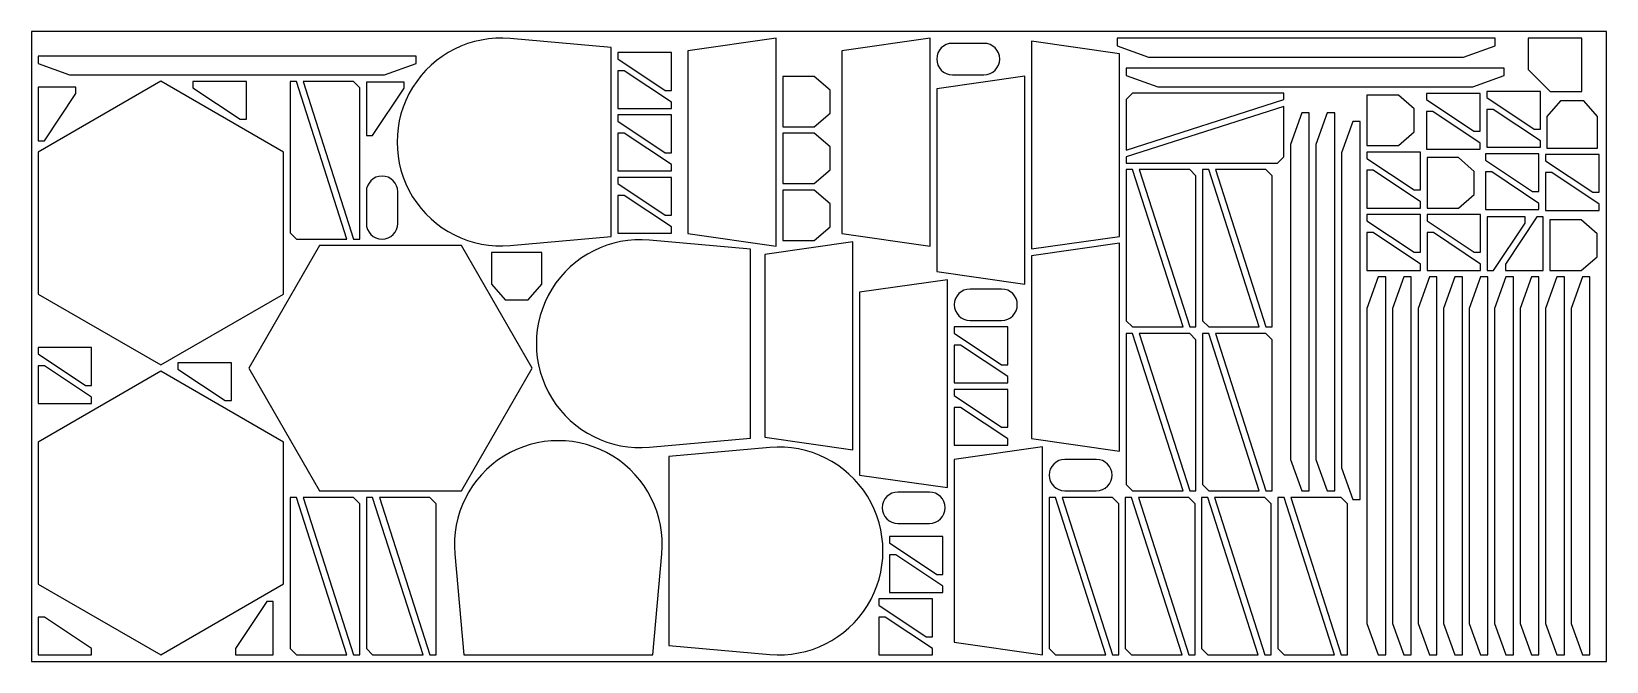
# Model space of a CAD drawing. Header units: metres. Extents: x 0 to 2500, y 0 to 1000.
import ezdxf

# ---------------------------------------------------------------- set-up
doc = ezdxf.new("R2010")
doc.units = ezdxf.units.M

msp = doc.modelspace()

# ---------------------------------------------------------------- linework, layer by layer
for points in [[(0, 0), (2500, 0), (2500, 1000), (0, 1000)], [(1042, 679.5), (1182, 659.5), (1182, 989.5), (1042, 969.5)], [(1286.2, 679.5), (1426.2, 659.5), (1426.2, 989.5), (1286.2, 969.5)], [(1727.2, 964.8), (1587.2, 984.8), (1587.2, 654.8), (1727.2, 674.8)], [(2273.2, 959.5), (2323.2, 977.5), (2323.2, 989.5), (1723.2, 989.5), (1723.2, 977.5), (1773.2, 959.5)], [(2460.8, 989.5), (2375.8, 989.5), (2375.8, 939.5), (2410.8, 904.5), (2460.8, 904.5)], [(560.5, 931), (610.5, 949), (610.5, 961), (10.5, 961), (10.5, 949), (60.5, 931)], [(1005.8, 906.5), (1015.8, 906.5), (1015.8, 966.5), (930.8, 966.5), (930.8, 956.5)], [(940.8, 937.8), (930.8, 937.8), (930.8, 877.8), (1015.8, 877.8), (1015.8, 887.8)], [(1192.5, 848.8), (1242.5, 848.8), (1267.5, 870.5), (1267.5, 907), (1242.5, 928.8), (1192.5, 928.8)], [(1436.8, 619.2), (1576.8, 599.2), (1576.8, 929.2), (1436.8, 909.2)], [(2287.8, 912), (2337.8, 930), (2337.8, 942), (1737.8, 942), (1737.8, 930), (1787.8, 912)], [(400.2, 583.3), (400.2, 808.5), (205.5, 920.9), (10.5, 808.3), (10.5, 583.2), (205.2, 470.8)], [(70.5, 901.5), (70.5, 911.5), (10.5, 911.5), (10.5, 826.5), (20.5, 826.5)], [(331.2, 860.8), (341.2, 860.8), (341.2, 920.8), (256.2, 920.8), (256.2, 910.8)], [(420.5, 920.5), (410.5, 920.5), (410.5, 680.5), (420.5, 670.5), (500.5, 670.5)], [(511.2, 670.5), (521.2, 670.5), (521.2, 910.5), (511.2, 920.5), (431.2, 920.5)], [(591.5, 909.8), (591.5, 919.8), (531.5, 919.8), (531.5, 834.8), (541.5, 834.8)], [(1987.8, 891.9), (1987.8, 901.9), (1747.8, 901.9), (1737.8, 891.9), (1737.8, 811.9)], [(2289.5, 841.8), (2299.5, 841.8), (2299.5, 901.8), (2214.5, 901.8), (2214.5, 891.8)], [(2385, 845), (2395, 845), (2395, 905), (2310, 905), (2310, 895)], [(1737.8, 801.2), (1737.8, 791.2), (1977.8, 791.2), (1987.8, 801.2), (1987.8, 881.2)], [(2119.8, 818.8), (2169.8, 818.8), (2194.8, 840.5), (2194.8, 877), (2169.8, 898.8), (2119.8, 898.8)], [(2320, 876.2), (2310, 876.2), (2310, 816.2), (2395, 816.2), (2395, 826.2)], [(2485.5, 815), (2485.5, 865), (2463.8, 890), (2427.2, 890), (2405.5, 865), (2405.5, 815)], [(1005.8, 807.5), (1015.8, 807.5), (1015.8, 867.5), (930.8, 867.5), (930.8, 857.5)], [(1998.2, 320.8), (2016.2, 270.8), (2028.2, 270.8), (2028.2, 870.8), (2016.2, 870.8), (1998.2, 820.8)], [(2038.8, 320.8), (2056.8, 270.8), (2068.8, 270.8), (2068.8, 870.8), (2056.8, 870.8), (2038.8, 820.8)], [(2079.2, 307.2), (2097.2, 257.2), (2109.2, 257.2), (2109.2, 857.2), (2097.2, 857.2), (2079.2, 807.2)], [(2224.5, 873), (2214.5, 873), (2214.5, 813), (2299.5, 813), (2299.5, 823)], [(940.8, 838.8), (930.8, 838.8), (930.8, 778.8), (1015.8, 778.8), (1015.8, 788.8)], [(1192.5, 758.5), (1242.5, 758.5), (1267.5, 780.2), (1267.5, 816.8), (1242.5, 838.5), (1192.5, 838.5)], [(2194.8, 748.5), (2204.8, 748.5), (2204.8, 808.5), (2119.8, 808.5), (2119.8, 798.5)], [(2382.8, 746), (2392.8, 746), (2392.8, 806), (2307.8, 806), (2307.8, 796)], [(2478.2, 744.8), (2488.2, 744.8), (2488.2, 804.8), (2403.2, 804.8), (2403.2, 794.8)], [(1747.8, 781), (1737.8, 781), (1737.8, 541), (1747.8, 531), (1827.8, 531)], [(1838.4, 531), (1848.4, 531), (1848.4, 771), (1838.4, 781), (1758.4, 781)], [(1868.8, 781), (1858.8, 781), (1858.8, 541), (1868.8, 531), (1948.8, 531)], [(1959.4, 531), (1969.4, 531), (1969.4, 771), (1959.4, 781), (1879.4, 781)], [(2129.8, 779.8), (2119.8, 779.8), (2119.8, 719.8), (2204.8, 719.8), (2204.8, 729.8)], [(2215.2, 719.8), (2265.2, 719.8), (2290.2, 741.5), (2290.2, 778), (2265.2, 799.8), (2215.2, 799.8)], [(2317.8, 777.2), (2307.8, 777.2), (2307.8, 717.2), (2392.8, 717.2), (2392.8, 727.2)], [(2413.2, 776), (2403.2, 776), (2403.2, 716), (2488.2, 716), (2488.2, 726)], [(1005.8, 708.5), (1015.8, 708.5), (1015.8, 768.5), (930.8, 768.5), (930.8, 758.5)], [(940.8, 739.8), (930.8, 739.8), (930.8, 679.8), (1015.8, 679.8), (1015.8, 689.8)], [(1192.5, 668.2), (1242.5, 668.2), (1267.5, 690), (1267.5, 726.5), (1242.5, 748.2), (1192.5, 748.2)], [(2194.8, 649.5), (2204.8, 649.5), (2204.8, 709.5), (2119.8, 709.5), (2119.8, 699.5)], [(2290.2, 649.5), (2300.2, 649.5), (2300.2, 709.5), (2215.2, 709.5), (2215.2, 699.5)], [(2370.8, 695.8), (2370.8, 705.8), (2310.8, 705.8), (2310.8, 620.8), (2320.8, 620.8)], [(2339.5, 630.8), (2339.5, 620.8), (2399.5, 620.8), (2399.5, 705.8), (2389.5, 705.8)], [(2410, 620.8), (2460, 620.8), (2485, 642.5), (2485, 679), (2460, 700.8), (2410, 700.8)], [(2129.8, 680.8), (2119.8, 680.8), (2119.8, 620.8), (2204.8, 620.8), (2204.8, 630.8)], [(2225.2, 680.8), (2215.2, 680.8), (2215.2, 620.8), (2300.2, 620.8), (2300.2, 630.8)], [(457.3, 270.8), (682.5, 270.8), (794.9, 465.5), (682.3, 660.5), (457.2, 660.5), (344.8, 465.8)], [(1163.8, 356.2), (1303.8, 336.2), (1303.8, 666.2), (1163.8, 646.2)], [(1587.2, 353.8), (1727.2, 333.8), (1727.2, 663.8), (1587.2, 643.8)], [(730, 649.2), (730, 599.2), (751.7, 574.2), (788.3, 574.2), (810, 599.2), (810, 649.2)], [(1314.2, 296), (1454.2, 276), (1454.2, 606), (1314.2, 586)], [(2119.8, 60.5), (2137.8, 10.5), (2149.8, 10.5), (2149.8, 610.5), (2137.8, 610.5), (2119.8, 560.5)], [(2160.2, 60.5), (2178.2, 10.5), (2190.2, 10.5), (2190.2, 610.5), (2178.2, 610.5), (2160.2, 560.5)], [(2200.8, 60.5), (2218.8, 10.5), (2230.8, 10.5), (2230.8, 610.5), (2218.8, 610.5), (2200.8, 560.5)], [(2241.2, 60.5), (2259.2, 10.5), (2271.2, 10.5), (2271.2, 610.5), (2259.2, 610.5), (2241.2, 560.5)], [(2281.8, 60.5), (2299.8, 10.5), (2311.8, 10.5), (2311.8, 610.5), (2299.8, 610.5), (2281.8, 560.5)], [(2322.2, 60.5), (2340.2, 10.5), (2352.2, 10.5), (2352.2, 610.5), (2340.2, 610.5), (2322.2, 560.5)], [(2362.8, 60.5), (2380.8, 10.5), (2392.8, 10.5), (2392.8, 610.5), (2380.8, 610.5), (2362.8, 560.5)], [(2403.2, 60.5), (2421.2, 10.5), (2433.2, 10.5), (2433.2, 610.5), (2421.2, 610.5), (2403.2, 560.5)], [(2443.8, 60.5), (2461.8, 10.5), (2473.8, 10.5), (2473.8, 610.5), (2461.8, 610.5), (2443.8, 560.5)], [(1539.8, 471), (1549.8, 471), (1549.8, 531), (1464.8, 531), (1464.8, 521)], [(1474.8, 502.2), (1464.8, 502.2), (1464.8, 442.2), (1549.8, 442.2), (1549.8, 452.2)], [(1747.8, 520.8), (1737.8, 520.8), (1737.8, 280.8), (1747.8, 270.8), (1827.8, 270.8)], [(1838.4, 270.8), (1848.4, 270.8), (1848.4, 510.8), (1838.4, 520.8), (1758.4, 520.8)], [(1868.8, 520.8), (1858.8, 520.8), (1858.8, 280.8), (1868.8, 270.8), (1948.8, 270.8)], [(1959.4, 270.8), (1969.4, 270.8), (1969.4, 510.8), (1959.4, 520.8), (1879.4, 520.8)], [(85.5, 438.3), (95.5, 438.3), (95.5, 498.3), (10.5, 498.3), (10.5, 488.3)], [(20.5, 469.5), (10.5, 469.5), (10.5, 409.5), (95.5, 409.5), (95.5, 419.5)], [(400.2, 123.1), (400.2, 348.2), (205.5, 460.7), (10.5, 348.1), (10.5, 122.9), (205.2, 10.5)], [(307.5, 414.2), (317.5, 414.2), (317.5, 474.2), (232.5, 474.2), (232.5, 464.2)], [(1539.8, 372), (1549.8, 372), (1549.8, 432), (1464.8, 432), (1464.8, 422)], [(1474.8, 403.2), (1464.8, 403.2), (1464.8, 343.2), (1549.8, 343.2), (1549.8, 353.2)], [(1464.8, 30.5), (1604.8, 10.5), (1604.8, 340.5), (1464.8, 320.5)], [(420.5, 260.5), (410.5, 260.5), (410.5, 20.5), (420.5, 10.5), (500.5, 10.5)], [(511.2, 10.5), (521.2, 10.5), (521.2, 250.5), (511.2, 260.5), (431.2, 260.5)], [(541.5, 260.5), (531.5, 260.5), (531.5, 20.5), (541.5, 10.5), (621.5, 10.5)], [(632.2, 10.5), (642.2, 10.5), (642.2, 250.5), (632.2, 260.5), (552.2, 260.5)], [(1625.2, 260.5), (1615.2, 260.5), (1615.2, 20.5), (1625.2, 10.5), (1705.2, 10.5)], [(1715.9, 10.5), (1725.9, 10.5), (1725.9, 250.5), (1715.9, 260.5), (1635.9, 260.5)], [(1746.2, 260.5), (1736.2, 260.5), (1736.2, 20.5), (1746.2, 10.5), (1826.2, 10.5)], [(1836.9, 10.5), (1846.9, 10.5), (1846.9, 250.5), (1836.9, 260.5), (1756.9, 260.5)], [(1867.2, 260.5), (1857.2, 260.5), (1857.2, 20.5), (1867.2, 10.5), (1947.2, 10.5)], [(1957.9, 10.5), (1967.9, 10.5), (1967.9, 250.5), (1957.9, 260.5), (1877.9, 260.5)], [(1988.2, 260.5), (1978.2, 260.5), (1978.2, 20.5), (1988.2, 10.5), (2068.2, 10.5)], [(2078.9, 10.5), (2088.9, 10.5), (2088.9, 250.5), (2078.9, 260.5), (1998.9, 260.5)], [(1436.8, 138.3), (1446.8, 138.3), (1446.8, 198.3), (1361.8, 198.3), (1361.8, 188.3)], [(1371.8, 169.5), (1361.8, 169.5), (1361.8, 109.5), (1446.8, 109.5), (1446.8, 119.5)], [(323.8, 20.5), (323.8, 10.5), (383.8, 10.5), (383.8, 95.5), (373.8, 95.5)], [(1420, 39.3), (1430, 39.3), (1430, 99.3), (1345, 99.3), (1345, 89.3)], [(20.5, 70.5), (10.5, 70.5), (10.5, 10.5), (95.5, 10.5), (95.5, 20.5)], [(1355, 70.5), (1345, 70.5), (1345, 10.5), (1430, 10.5), (1430, 20.5)]]:
    msp.add_lwpolyline(points, close=True)
for points in [[(760, 660.2), (920.2, 674.5), (920.2, 974.5), (760, 988.8, 1.093477)], [(1511.8, 981.2), (1461.8, 981.2, 1), (1461.8, 931.2), (1511.8, 931.2, 1)], [(581.5, 695.5), (581.5, 745.5, 1), (531.5, 745.5), (531.5, 695.5, 1)], [(981, 340.2), (1141.2, 354.5), (1141.2, 654.5), (981, 668.8, 1.093477)], [(1539.8, 591.2), (1489.8, 591.2, 1), (1489.8, 541.2), (1539.8, 541.2, 1)], [(671.9, 170.8), (686.2, 10.5), (986.2, 10.5), (1000.6, 170.8, 1.093477)], [(1171.8, 339.8), (1011.5, 325.5), (1011.5, 25.5), (1171.8, 11.2, 1.093477)], [(1690.2, 320.8), (1640.2, 320.8, 1), (1640.2, 270.8), (1690.2, 270.8, 1)], [(1425.2, 269), (1375.2, 269, 1), (1375.2, 219), (1425.2, 219, 1)]]:
    msp.add_lwpolyline(points, format="xyb", close=True)

doc.saveas('drawing.dxf')
